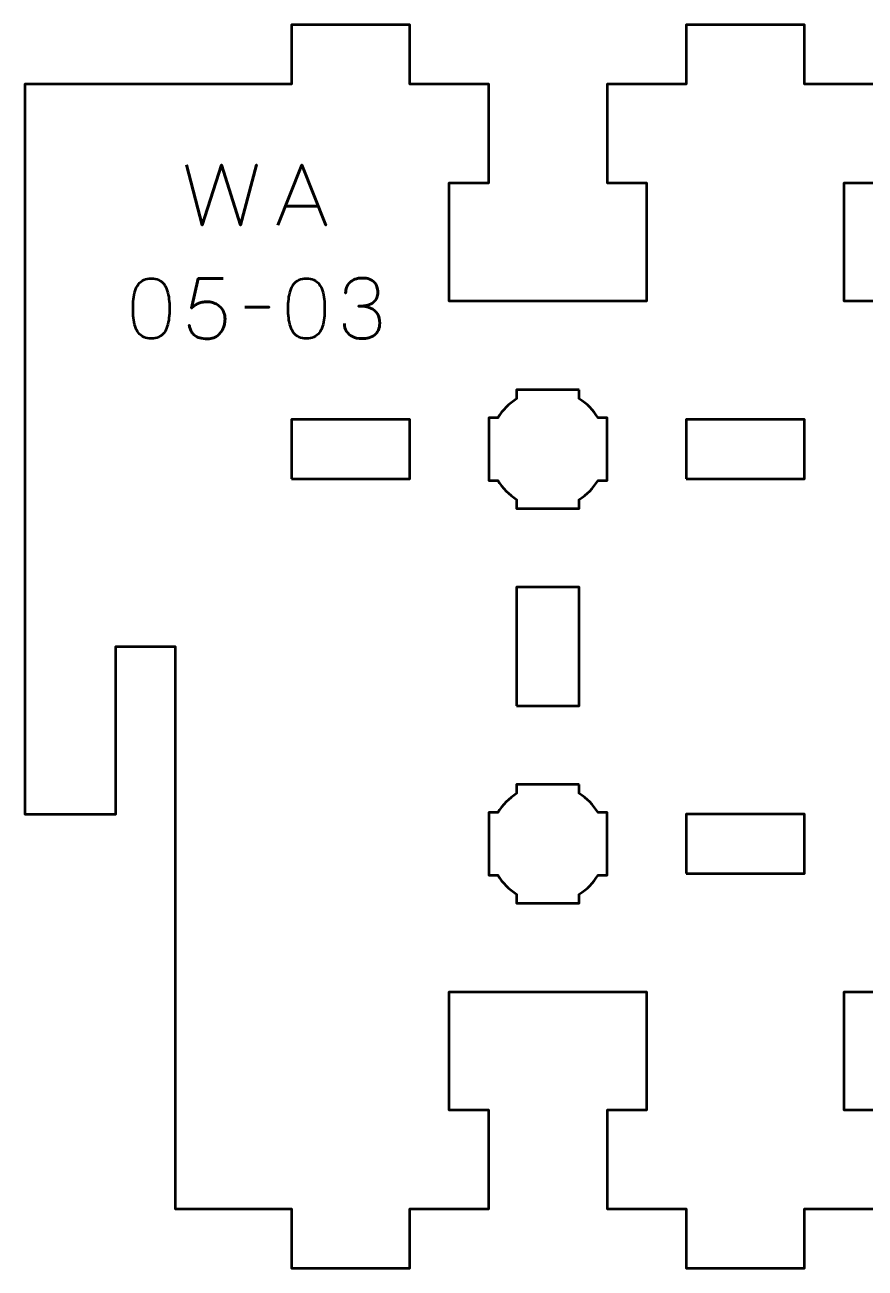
# Model space of a CAD drawing. Header units: centimetres. Extents: x -15.15 to -5.85, y -18 to -11.7.
# Drawn here: x -15.15 to -10.89, y -18 to -11.7 of the extents above; entities that cross this region are included whole.
import ezdxf

# ---------------------------------------------------------------- set-up
doc = ezdxf.new("R2010")
doc.units = ezdxf.units.CM
doc.header["$MEASUREMENT"] = 0
doc.layers.add('Layer 1', color=7, linetype='Continuous')

msp = doc.modelspace()

# ---------------------------------------------------------------- linework, layer by layer
at = {"layer": 'Layer 1', "lineweight": 53}
for points in [[(-13.8, -14), (-13.2, -14), (-13.2, -13.7), (-13.8, -13.7), (-13.8, -14)], [(-11.8, -14), (-11.2, -14), (-11.2, -13.7), (-11.8, -13.7), (-11.8, -14)], [(-11.8, -16), (-11.2, -16), (-11.2, -15.7), (-11.8, -15.7), (-11.8, -16)]]:
    msp.add_lwpolyline(points, close=True, dxfattribs=at)
for points, knots in [([(-5.85, -15.7), (-5.85, -15.7), (-6.38916, -15.7), (-6.38916, -15.7), (-6.38916, -15.7), (-6.38916, -15.7), (-6.38916, -14.85), (-6.38916, -14.85), (-6.38916, -14.85), (-6.38916, -14.85), (-6.68916, -14.85), (-6.68916, -14.85), (-6.68916, -14.85), (-6.68916, -14.85), (-6.68916, -17.7), (-6.68916, -17.7), (-6.68916, -17.7), (-6.68916, -17.7), (-7.20003, -17.7), (-7.20003, -17.7), (-7.20003, -17.7), (-7.20003, -17.7), (-7.20003, -18), (-7.20003, -18), (-7.20003, -18), (-7.20003, -18), (-7.80003, -18), (-7.80003, -18), (-7.80003, -18), (-7.80003, -18), (-7.80003, -17.7), (-7.80003, -17.7), (-7.80003, -17.7), (-7.80003, -17.7), (-8.20003, -17.7), (-8.20003, -17.7), (-8.20003, -17.7), (-8.20003, -17.7), (-8.20003, -17.2), (-8.20003, -17.2), (-8.20003, -17.2), (-8.20003, -17.2), (-8.00003, -17.19999), (-8.00003, -17.19999), (-8.00003, -17.19999), (-8.00003, -17.19999), (-8.00003, -16.6), (-8.00003, -16.6), (-8.00003, -16.6), (-8.38336, -16.6), (-8.6167, -16.6), (-9.00003, -16.6), (-9.00003, -16.6), (-9.00003, -16.6), (-9.00003, -17.19999), (-9.00003, -17.19999), (-9.00003, -17.19999), (-9.00003, -17.19999), (-8.80003, -17.2), (-8.80003, -17.2), (-8.80003, -17.2), (-8.80003, -17.2), (-8.80003, -17.7), (-8.80003, -17.7), (-8.80003, -17.7), (-8.80003, -17.7), (-9.2, -17.7), (-9.2, -17.7), (-9.2, -17.7), (-9.2, -17.7), (-9.2, -18), (-9.2, -18), (-9.2, -18), (-9.2, -18), (-9.8, -18), (-9.8, -18), (-9.8, -18), (-9.8, -18), (-9.8, -17.7), (-9.8, -17.7), (-9.8, -17.7), (-9.8, -17.7), (-10.20001, -17.70001), (-10.20001, -17.70001), (-10.20001, -17.70001), (-10.20001, -17.70001), (-10.20001, -17.2), (-10.20001, -17.2), (-10.20001, -17.2), (-10.20001, -17.2), (-10.00001, -17.19999), (-10.00001, -17.19999), (-10.00001, -17.19999), (-10.00001, -17.19999), (-10.00001, -16.6), (-10.00001, -16.6), (-10.00001, -16.6), (-10.38334, -16.6), (-10.61669, -16.6), (-11.00002, -16.6), (-11.00002, -16.6), (-11.00002, -16.6), (-11.00002, -17.19999), (-11.00002, -17.19999), (-11.00002, -17.19999), (-11.00002, -17.19999), (-10.80002, -17.2), (-10.80002, -17.2), (-10.80002, -17.2), (-10.80002, -17.2), (-10.80002, -17.7), (-10.80002, -17.7), (-10.80002, -17.7), (-10.80002, -17.7), (-11.20003, -17.7), (-11.20003, -17.7), (-11.20003, -17.7), (-11.20003, -17.7), (-11.20003, -18), (-11.20003, -18), (-11.20003, -18), (-11.20003, -18), (-11.80003, -18), (-11.80003, -18), (-11.80003, -18), (-11.80003, -18), (-11.80003, -17.7), (-11.80003, -17.7), (-11.80003, -17.7), (-11.80003, -17.7), (-12.2, -17.7), (-12.2, -17.7), (-12.2, -17.7), (-12.2, -17.7), (-12.2, -17.2), (-12.2, -17.2), (-12.2, -17.2), (-12.2, -17.2), (-12, -17.19999), (-12, -17.19999), (-12, -17.19999), (-12, -17.19999), (-12, -16.6), (-12, -16.6), (-12, -16.6), (-12.38333, -16.6), (-12.61667, -16.6), (-13, -16.6), (-13, -16.6), (-13, -16.6), (-13, -17.19999), (-13, -17.19999), (-13, -17.19999), (-13, -17.19999), (-12.8, -17.2), (-12.8, -17.2), (-12.8, -17.2), (-12.8, -17.2), (-12.8, -17.7), (-12.8, -17.7), (-12.8, -17.7), (-12.8, -17.7), (-13.2, -17.7), (-13.2, -17.7), (-13.2, -17.7), (-13.2, -17.7), (-13.2, -18), (-13.2, -18), (-13.2, -18), (-13.2, -18), (-13.8, -18), (-13.8, -18), (-13.8, -18), (-13.8, -18), (-13.8, -17.7), (-13.8, -17.7), (-13.8, -17.7), (-13.8, -17.7), (-14.38916, -17.7), (-14.38916, -17.7), (-14.38916, -17.7), (-14.38916, -17.7), (-14.38916, -14.85), (-14.38916, -14.85), (-14.38916, -14.85), (-14.38916, -14.85), (-14.68916, -14.85), (-14.68916, -14.85), (-14.68916, -14.85), (-14.68916, -14.85), (-14.68916, -15.7), (-14.68916, -15.7), (-14.68916, -15.7), (-14.68916, -15.7), (-15.15001, -15.7), (-15.15001, -15.7), (-15.15001, -15.7), (-15.15001, -15.7), (-15.15001, -12), (-15.15001, -12), (-15.15001, -12), (-15.15001, -12), (-13.8, -12), (-13.8, -12), (-13.8, -12), (-13.8, -12), (-13.8, -11.7), (-13.8, -11.7), (-13.8, -11.7), (-13.8, -11.7), (-13.2, -11.7), (-13.2, -11.7), (-13.2, -11.7), (-13.2, -11.7), (-13.2, -12), (-13.2, -12), (-13.2, -12), (-13.2, -12), (-12.8, -12), (-12.8, -12), (-12.8, -12), (-12.8, -12), (-12.8, -12.5), (-12.8, -12.5), (-12.8, -12.5), (-12.8, -12.5), (-13, -12.50001), (-13, -12.50001), (-13, -12.50001), (-13, -12.50001), (-13, -13.1), (-13, -13.1), (-13, -13.1), (-12.61667, -13.1), (-12.38333, -13.1), (-12, -13.1), (-12, -13.1), (-12, -13.1), (-12, -12.50001), (-12, -12.50001), (-12, -12.50001), (-12, -12.50001), (-12.2, -12.5), (-12.2, -12.5), (-12.2, -12.5), (-12.2, -12.5), (-12.2, -12), (-12.2, -12), (-12.2, -12), (-12.2, -12), (-11.80003, -12), (-11.80003, -12), (-11.80003, -12), (-11.80003, -12), (-11.80003, -11.7), (-11.80003, -11.7), (-11.80003, -11.7), (-11.80003, -11.7), (-11.20003, -11.7), (-11.20003, -11.7), (-11.20003, -11.7), (-11.20003, -11.7), (-11.20003, -12), (-11.20003, -12), (-11.20003, -12), (-11.20003, -12), (-10.80002, -11.99999), (-10.80002, -11.99999), (-10.80002, -11.99999), (-10.80002, -11.99999), (-10.80002, -12.5), (-10.80002, -12.5), (-10.80002, -12.5), (-10.80002, -12.5), (-11.00002, -12.50001), (-11.00002, -12.50001), (-11.00002, -12.50001), (-11.00002, -12.50001), (-11.00002, -13.1), (-11.00002, -13.1), (-11.00002, -13.1), (-10.61669, -13.1), (-10.38334, -13.1), (-10.00001, -13.1), (-10.00001, -13.1), (-10.00001, -13.1), (-10.00001, -12.50001), (-10.00001, -12.50001), (-10.00001, -12.50001), (-10.00001, -12.50001), (-10.20001, -12.5), (-10.20001, -12.5), (-10.20001, -12.5), (-10.20001, -12.5), (-10.20001, -12), (-10.20001, -12), (-10.20001, -12), (-10.20001, -12), (-9.8, -12), (-9.8, -12), (-9.8, -12), (-9.8, -12), (-9.8, -11.7), (-9.8, -11.7), (-9.8, -11.7), (-9.8, -11.7), (-9.2, -11.7), (-9.2, -11.7), (-9.2, -11.7), (-9.2, -11.7), (-9.2, -12), (-9.2, -12), (-9.2, -12), (-9.2, -12), (-8.8, -12), (-8.8, -12), (-8.8, -12), (-8.8, -12), (-8.8, -12.5), (-8.8, -12.5), (-8.8, -12.5), (-8.8, -12.5), (-9, -12.50001), (-9, -12.50001), (-9, -12.50001), (-9, -12.50001), (-9, -13.1), (-9, -13.1), (-9, -13.1), (-8.61667, -13.1), (-8.38333, -13.1), (-8, -13.1), (-8, -13.1), (-8, -13.1), (-8, -12.50001), (-8, -12.50001), (-8, -12.50001), (-8, -12.50001), (-8.2, -12.5), (-8.2, -12.5), (-8.2, -12.5), (-8.2, -12.5), (-8.2, -12), (-8.2, -12), (-8.2, -12), (-8.2, -12), (-7.8, -12), (-7.8, -12), (-7.8, -12), (-7.8, -12), (-7.8, -11.7), (-7.8, -11.7), (-7.8, -11.7), (-7.8, -11.7), (-7.2, -11.7), (-7.2, -11.7), (-7.2, -11.7), (-7.2, -11.7), (-7.2, -12), (-7.2, -12), (-7.2, -12), (-7.2, -12), (-5.85, -12), (-5.85, -12), (-5.85, -12), (-5.85, -12), (-5.85, -15.7), (-5.85, -15.7)], [0, 0, 0, 0, 0.0108696, 0.0108696, 0.0108696, 0.0108696, 0.0217391, 0.0217391, 0.0217391, 0.0217391, 0.0326087, 0.0326087, 0.0326087, 0.0326087, 0.0434783, 0.0434783, 0.0434783, 0.0434783, 0.0543478, 0.0543478, 0.0543478, 0.0543478, 0.0652174, 0.0652174, 0.0652174, 0.0652174, 0.076087, 0.076087, 0.076087, 0.076087, 0.0869565, 0.0869565, 0.0869565, 0.0869565, 0.0978261, 0.0978261, 0.0978261, 0.0978261, 0.1086957, 0.1086957, 0.1086957, 0.1086957, 0.1195652, 0.1195652, 0.1195652, 0.1195652, 0.1304348, 0.1304348, 0.1304348, 0.1304348, 0.1413043, 0.1413043, 0.1413043, 0.1413043, 0.1521739, 0.1521739, 0.1521739, 0.1521739, 0.1630435, 0.1630435, 0.1630435, 0.1630435, 0.173913, 0.173913, 0.173913, 0.173913, 0.1847826, 0.1847826, 0.1847826, 0.1847826, 0.1956522, 0.1956522, 0.1956522, 0.1956522, 0.2065217, 0.2065217, 0.2065217, 0.2065217, 0.2173913, 0.2173913, 0.2173913, 0.2173913, 0.2282609, 0.2282609, 0.2282609, 0.2282609, 0.2391304, 0.2391304, 0.2391304, 0.2391304, 0.25, 0.25, 0.25, 0.25, 0.2608696, 0.2608696, 0.2608696, 0.2608696, 0.2717391, 0.2717391, 0.2717391, 0.2717391, 0.2826087, 0.2826087, 0.2826087, 0.2826087, 0.2934783, 0.2934783, 0.2934783, 0.2934783, 0.3043478, 0.3043478, 0.3043478, 0.3043478, 0.3152174, 0.3152174, 0.3152174, 0.3152174, 0.326087, 0.326087, 0.326087, 0.326087, 0.3369565, 0.3369565, 0.3369565, 0.3369565, 0.3478261, 0.3478261, 0.3478261, 0.3478261, 0.3586957, 0.3586957, 0.3586957, 0.3586957, 0.3695652, 0.3695652, 0.3695652, 0.3695652, 0.3804348, 0.3804348, 0.3804348, 0.3804348, 0.3913043, 0.3913043, 0.3913043, 0.3913043, 0.4021739, 0.4021739, 0.4021739, 0.4021739, 0.4130435, 0.4130435, 0.4130435, 0.4130435, 0.423913, 0.423913, 0.423913, 0.423913, 0.4347826, 0.4347826, 0.4347826, 0.4347826, 0.4456522, 0.4456522, 0.4456522, 0.4456522, 0.4565217, 0.4565217, 0.4565217, 0.4565217, 0.4673913, 0.4673913, 0.4673913, 0.4673913, 0.4782609, 0.4782609, 0.4782609, 0.4782609, 0.4891304, 0.4891304, 0.4891304, 0.4891304, 0.5, 0.5, 0.5, 0.5, 0.5108696, 0.5108696, 0.5108696, 0.5108696, 0.5217391, 0.5217391, 0.5217391, 0.5217391, 0.5326087, 0.5326087, 0.5326087, 0.5326087, 0.5434783, 0.5434783, 0.5434783, 0.5434783, 0.5543478, 0.5543478, 0.5543478, 0.5543478, 0.5652174, 0.5652174, 0.5652174, 0.5652174, 0.576087, 0.576087, 0.576087, 0.576087, 0.5869565, 0.5869565, 0.5869565, 0.5869565, 0.5978261, 0.5978261, 0.5978261, 0.5978261, 0.6086957, 0.6086957, 0.6086957, 0.6086957, 0.6195652, 0.6195652, 0.6195652, 0.6195652, 0.6304348, 0.6304348, 0.6304348, 0.6304348, 0.6413043, 0.6413043, 0.6413043, 0.6413043, 0.6521739, 0.6521739, 0.6521739, 0.6521739, 0.6630435, 0.6630435, 0.6630435, 0.6630435, 0.673913, 0.673913, 0.673913, 0.673913, 0.6847826, 0.6847826, 0.6847826, 0.6847826, 0.6956522, 0.6956522, 0.6956522, 0.6956522, 0.7065217, 0.7065217, 0.7065217, 0.7065217, 0.7173913, 0.7173913, 0.7173913, 0.7173913, 0.7282609, 0.7282609, 0.7282609, 0.7282609, 0.7391304, 0.7391304, 0.7391304, 0.7391304, 0.75, 0.75, 0.75, 0.75, 0.7608696, 0.7608696, 0.7608696, 0.7608696, 0.7717391, 0.7717391, 0.7717391, 0.7717391, 0.7826087, 0.7826087, 0.7826087, 0.7826087, 0.7934783, 0.7934783, 0.7934783, 0.7934783, 0.8043478, 0.8043478, 0.8043478, 0.8043478, 0.8152174, 0.8152174, 0.8152174, 0.8152174, 0.826087, 0.826087, 0.826087, 0.826087, 0.8369565, 0.8369565, 0.8369565, 0.8369565, 0.8478261, 0.8478261, 0.8478261, 0.8478261, 0.8586957, 0.8586957, 0.8586957, 0.8586957, 0.8695652, 0.8695652, 0.8695652, 0.8695652, 0.8804348, 0.8804348, 0.8804348, 0.8804348, 0.8913043, 0.8913043, 0.8913043, 0.8913043, 0.9021739, 0.9021739, 0.9021739, 0.9021739, 0.9130435, 0.9130435, 0.9130435, 0.9130435, 0.923913, 0.923913, 0.923913, 0.923913, 0.9347826, 0.9347826, 0.9347826, 0.9347826, 0.9456522, 0.9456522, 0.9456522, 0.9456522, 0.9565217, 0.9565217, 0.9565217, 0.9565217, 0.9673913, 0.9673913, 0.9673913, 0.9673913, 0.9782609, 0.9782609, 0.9782609, 0.9782609, 0.9891304, 0.9891304, 0.9891304, 0.9891304, 1, 1, 1, 1]), ([(-12.34123, -13.55), (-12.34123, -13.55), (-12.34123, -13.59544), (-12.34123, -13.59544), (-12.34123, -13.59544), (-12.30247, -13.61967), (-12.26965, -13.6525), (-12.24542, -13.69125), (-12.24542, -13.69125), (-12.24542, -13.69125), (-12.19998, -13.69125), (-12.19998, -13.69125), (-12.19998, -13.69125), (-12.19998, -13.69125), (-12.19998, -13.85), (-12.19998, -13.85), (-12.19998, -13.85), (-12.19998, -13.85), (-12.19998, -14.00875), (-12.19998, -14.00875), (-12.19998, -14.00875), (-12.19998, -14.00875), (-12.24542, -14.00875), (-12.24542, -14.00875), (-12.24542, -14.00875), (-12.26965, -14.0475), (-12.30247, -14.08033), (-12.34123, -14.10456), (-12.34123, -14.10456), (-12.34123, -14.10456), (-12.34123, -14.15), (-12.34123, -14.15), (-12.34123, -14.15), (-12.34123, -14.15), (-12.49998, -14.15), (-12.49998, -14.15), (-12.49998, -14.15), (-12.49998, -14.15), (-12.65874, -14.15), (-12.65874, -14.15), (-12.65874, -14.15), (-12.65874, -14.15), (-12.65874, -14.10456), (-12.65874, -14.10456), (-12.65874, -14.10456), (-12.6975, -14.08033), (-12.73032, -14.0475), (-12.75455, -14.00875), (-12.75455, -14.00875), (-12.75455, -14.00875), (-12.79999, -14.00875), (-12.79999, -14.00875), (-12.79999, -14.00875), (-12.79999, -14.00875), (-12.79999, -13.85), (-12.79999, -13.85), (-12.79999, -13.85), (-12.79999, -13.85), (-12.79999, -13.69125), (-12.79999, -13.69125), (-12.79999, -13.69125), (-12.79999, -13.69125), (-12.75455, -13.69125), (-12.75455, -13.69125), (-12.75455, -13.69125), (-12.73032, -13.6525), (-12.6975, -13.61967), (-12.65874, -13.59544), (-12.65874, -13.59544), (-12.65874, -13.59544), (-12.65874, -13.55), (-12.65874, -13.55), (-12.65874, -13.55), (-12.65874, -13.55), (-12.49998, -13.55), (-12.49998, -13.55), (-12.49998, -13.55), (-12.49998, -13.55), (-12.34123, -13.55), (-12.34123, -13.55)], [0, 0, 0, 0, 0.05, 0.05, 0.05, 0.05, 0.1, 0.1, 0.1, 0.1, 0.15, 0.15, 0.15, 0.15, 0.2, 0.2, 0.2, 0.2, 0.25, 0.25, 0.25, 0.25, 0.3, 0.3, 0.3, 0.3, 0.35, 0.35, 0.35, 0.35, 0.4, 0.4, 0.4, 0.4, 0.45, 0.45, 0.45, 0.45, 0.5, 0.5, 0.5, 0.5, 0.55, 0.55, 0.55, 0.55, 0.6, 0.6, 0.6, 0.6, 0.65, 0.65, 0.65, 0.65, 0.7, 0.7, 0.7, 0.7, 0.75, 0.75, 0.75, 0.75, 0.8, 0.8, 0.8, 0.8, 0.85, 0.85, 0.85, 0.85, 0.9, 0.9, 0.9, 0.9, 0.95, 0.95, 0.95, 0.95, 1, 1, 1, 1]), ([(-12.65875, -15.15), (-12.65875, -15.15), (-12.65875, -14.55), (-12.65875, -14.55), (-12.65875, -14.55), (-12.65875, -14.55), (-12.34125, -14.55), (-12.34125, -14.55), (-12.34125, -14.55), (-12.34125, -14.55), (-12.34125, -15.15), (-12.34125, -15.15), (-12.34125, -15.15), (-12.34125, -15.15), (-12.65875, -15.15), (-12.65875, -15.15)], [0, 0, 0, 0, 0.25, 0.25, 0.25, 0.25, 0.5, 0.5, 0.5, 0.5, 0.75, 0.75, 0.75, 0.75, 1, 1, 1, 1]), ([(-12.34123, -15.55), (-12.34123, -15.55), (-12.34123, -15.59544), (-12.34123, -15.59544), (-12.34123, -15.59544), (-12.30247, -15.61967), (-12.26965, -15.6525), (-12.24542, -15.69125), (-12.24542, -15.69125), (-12.24542, -15.69125), (-12.19998, -15.69125), (-12.19998, -15.69125), (-12.19998, -15.69125), (-12.19998, -15.69125), (-12.19998, -15.85), (-12.19998, -15.85), (-12.19998, -15.85), (-12.19998, -15.85), (-12.19998, -16.00875), (-12.19998, -16.00875), (-12.19998, -16.00875), (-12.19998, -16.00875), (-12.24542, -16.00875), (-12.24542, -16.00875), (-12.24542, -16.00875), (-12.26965, -16.0475), (-12.30247, -16.08033), (-12.34123, -16.10456), (-12.34123, -16.10456), (-12.34123, -16.10456), (-12.34123, -16.15), (-12.34123, -16.15), (-12.34123, -16.15), (-12.34123, -16.15), (-12.49998, -16.15), (-12.49998, -16.15), (-12.49998, -16.15), (-12.49998, -16.15), (-12.65874, -16.15), (-12.65874, -16.15), (-12.65874, -16.15), (-12.65874, -16.15), (-12.65874, -16.10456), (-12.65874, -16.10456), (-12.65874, -16.10456), (-12.6975, -16.08033), (-12.73032, -16.0475), (-12.75455, -16.00875), (-12.75455, -16.00875), (-12.75455, -16.00875), (-12.79999, -16.00875), (-12.79999, -16.00875), (-12.79999, -16.00875), (-12.79999, -16.00875), (-12.79999, -15.85), (-12.79999, -15.85), (-12.79999, -15.85), (-12.79999, -15.85), (-12.79999, -15.69125), (-12.79999, -15.69125), (-12.79999, -15.69125), (-12.79999, -15.69125), (-12.75455, -15.69125), (-12.75455, -15.69125), (-12.75455, -15.69125), (-12.73032, -15.6525), (-12.6975, -15.61967), (-12.65874, -15.59544), (-12.65874, -15.59544), (-12.65874, -15.59544), (-12.65874, -15.55), (-12.65874, -15.55), (-12.65874, -15.55), (-12.65874, -15.55), (-12.49998, -15.55), (-12.49998, -15.55), (-12.49998, -15.55), (-12.49998, -15.55), (-12.34123, -15.55), (-12.34123, -15.55)], [0, 0, 0, 0, 0.05, 0.05, 0.05, 0.05, 0.1, 0.1, 0.1, 0.1, 0.15, 0.15, 0.15, 0.15, 0.2, 0.2, 0.2, 0.2, 0.25, 0.25, 0.25, 0.25, 0.3, 0.3, 0.3, 0.3, 0.35, 0.35, 0.35, 0.35, 0.4, 0.4, 0.4, 0.4, 0.45, 0.45, 0.45, 0.45, 0.5, 0.5, 0.5, 0.5, 0.55, 0.55, 0.55, 0.55, 0.6, 0.6, 0.6, 0.6, 0.65, 0.65, 0.65, 0.65, 0.7, 0.7, 0.7, 0.7, 0.75, 0.75, 0.75, 0.75, 0.8, 0.8, 0.8, 0.8, 0.85, 0.85, 0.85, 0.85, 0.9, 0.9, 0.9, 0.9, 0.95, 0.95, 0.95, 0.95, 1, 1, 1, 1])]:
    msp.add_open_spline(points, degree=3, knots=knots, dxfattribs=at)
at = {"layer": 'Layer 1', "color": 5, "lineweight": 53}
for points, knots in [([(-14.33193, -12.4091), (-14.33193, -12.4091), (-14.2515, -12.71432), (-14.2515, -12.71432), (-14.2515, -12.71432), (-14.2515, -12.71432), (-14.15456, -12.4091), (-14.15456, -12.4091), (-14.15456, -12.4091), (-14.15456, -12.4091), (-14.05761, -12.71432), (-14.05761, -12.71432), (-14.05761, -12.71432), (-14.05761, -12.71432), (-13.97718, -12.4091), (-13.97718, -12.4091), (-13.97718, -12.4091), (-13.97718, -12.4091), (-14.05761, -12.71432), (-14.05761, -12.71432), (-14.05761, -12.71432), (-14.05761, -12.71432), (-14.15456, -12.4091), (-14.15456, -12.4091), (-14.15456, -12.4091), (-14.15456, -12.4091), (-14.2515, -12.71432), (-14.2515, -12.71432), (-14.2515, -12.71432), (-14.2515, -12.71432), (-14.33193, -12.4091), (-14.33193, -12.4091)], [0, 0, 0, 0, 0.125, 0.125, 0.125, 0.125, 0.25, 0.25, 0.25, 0.25, 0.375, 0.375, 0.375, 0.375, 0.5, 0.5, 0.5, 0.5, 0.625, 0.625, 0.625, 0.625, 0.75, 0.75, 0.75, 0.75, 0.875, 0.875, 0.875, 0.875, 1, 1, 1, 1]), ([(-13.86838, -12.71432), (-13.86838, -12.71432), (-13.74731, -12.4091), (-13.74731, -12.4091), (-13.74731, -12.4091), (-13.74731, -12.4091), (-13.62581, -12.71432), (-13.62581, -12.71432), (-13.62581, -12.71432), (-13.62581, -12.71432), (-13.74731, -12.4091), (-13.74731, -12.4091), (-13.74731, -12.4091), (-13.74731, -12.4091), (-13.86838, -12.71432), (-13.86838, -12.71432)], [0, 0, 0, 0, 0.25, 0.25, 0.25, 0.25, 0.5, 0.5, 0.5, 0.5, 0.75, 0.75, 0.75, 0.75, 1, 1, 1, 1]), ([(-13.83028, -12.61822), (-13.83028, -12.61822), (-13.66434, -12.61822), (-13.66434, -12.61822), (-13.66434, -12.61822), (-13.66434, -12.61822), (-13.83028, -12.61822), (-13.83028, -12.61822)], [0, 0, 0, 0, 0.5, 0.5, 0.5, 0.5, 1, 1, 1, 1]), ([(-14.50972, -13.28963), (-14.49491, -13.28956), (-14.48214, -13.28695), (-14.47148, -13.28187), (-14.47148, -13.28187), (-14.4609, -13.27679), (-14.45208, -13.26952), (-14.44503, -13.26028), (-14.44503, -13.26028), (-14.43804, -13.25097), (-14.43254, -13.23996), (-14.42845, -13.22726), (-14.42845, -13.22726), (-14.42442, -13.21456), (-14.42153, -13.20066), (-14.41991, -13.18542), (-14.41991, -13.18542), (-14.41821, -13.17018), (-14.41737, -13.15416), (-14.41744, -13.13723), (-14.41744, -13.13723), (-14.41737, -13.12037), (-14.41821, -13.10435), (-14.41991, -13.08918), (-14.41991, -13.08918), (-14.42153, -13.07401), (-14.42442, -13.06004), (-14.42845, -13.04734), (-14.42845, -13.04734), (-14.43254, -13.03471), (-14.43804, -13.02371), (-14.44503, -13.01432), (-14.44503, -13.01432), (-14.45208, -13.00501), (-14.4609, -12.99774), (-14.47148, -12.99266), (-14.47148, -12.99266), (-14.48214, -12.98751), (-14.49491, -12.9849), (-14.50972, -12.98483), (-14.50972, -12.98483), (-14.52454, -12.9849), (-14.53731, -12.98751), (-14.54797, -12.99266), (-14.54797, -12.99266), (-14.55855, -12.99774), (-14.56737, -13.00501), (-14.57442, -13.01432), (-14.57442, -13.01432), (-14.58141, -13.02371), (-14.58691, -13.03471), (-14.591, -13.04734), (-14.591, -13.04734), (-14.59503, -13.06004), (-14.59792, -13.07401), (-14.59954, -13.08918), (-14.59954, -13.08918), (-14.60123, -13.10435), (-14.60208, -13.12037), (-14.60201, -13.13723), (-14.60201, -13.13723), (-14.60208, -13.15416), (-14.60123, -13.17018), (-14.59954, -13.18542), (-14.59954, -13.18542), (-14.59792, -13.20066), (-14.59503, -13.21456), (-14.591, -13.22726), (-14.591, -13.22726), (-14.58691, -13.23996), (-14.58141, -13.25097), (-14.57442, -13.26028), (-14.57442, -13.26028), (-14.56737, -13.26952), (-14.55855, -13.27679), (-14.54797, -13.28187), (-14.54797, -13.28187), (-14.53731, -13.28695), (-14.52454, -13.28956), (-14.50972, -13.28963)], [0, 0, 0, 0, 0.05, 0.05, 0.05, 0.05, 0.1, 0.1, 0.1, 0.1, 0.15, 0.15, 0.15, 0.15, 0.2, 0.2, 0.2, 0.2, 0.25, 0.25, 0.25, 0.25, 0.3, 0.3, 0.3, 0.3, 0.35, 0.35, 0.35, 0.35, 0.4, 0.4, 0.4, 0.4, 0.45, 0.45, 0.45, 0.45, 0.5, 0.5, 0.5, 0.5, 0.55, 0.55, 0.55, 0.55, 0.6, 0.6, 0.6, 0.6, 0.65, 0.65, 0.65, 0.65, 0.7, 0.7, 0.7, 0.7, 0.75, 0.75, 0.75, 0.75, 0.8, 0.8, 0.8, 0.8, 0.85, 0.85, 0.85, 0.85, 0.9, 0.9, 0.9, 0.9, 0.95, 0.95, 0.95, 0.95, 1, 1, 1, 1]), ([(-14.50972, -13.28963), (-14.49491, -13.28956), (-14.48214, -13.28695), (-14.47148, -13.28187), (-14.47148, -13.28187), (-14.4609, -13.27679), (-14.45208, -13.26952), (-14.44503, -13.26028), (-14.44503, -13.26028), (-14.43804, -13.25097), (-14.43254, -13.23996), (-14.42845, -13.22726), (-14.42845, -13.22726), (-14.42442, -13.21456), (-14.42153, -13.20066), (-14.41991, -13.18542), (-14.41991, -13.18542), (-14.41821, -13.17018), (-14.41737, -13.15416), (-14.41744, -13.13723), (-14.41744, -13.13723), (-14.41737, -13.12037), (-14.41821, -13.10435), (-14.41991, -13.08918), (-14.41991, -13.08918), (-14.42153, -13.07401), (-14.42442, -13.06004), (-14.42845, -13.04734), (-14.42845, -13.04734), (-14.43254, -13.03471), (-14.43804, -13.02371), (-14.44503, -13.01432), (-14.44503, -13.01432), (-14.45208, -13.00501), (-14.4609, -12.99774), (-14.47148, -12.99266), (-14.47148, -12.99266), (-14.48214, -12.98751), (-14.49491, -12.9849), (-14.50972, -12.98483), (-14.50972, -12.98483), (-14.52454, -12.9849), (-14.53731, -12.98751), (-14.54797, -12.99266), (-14.54797, -12.99266), (-14.55855, -12.99774), (-14.56737, -13.00501), (-14.57442, -13.01432), (-14.57442, -13.01432), (-14.58141, -13.02371), (-14.58691, -13.03471), (-14.591, -13.04734), (-14.591, -13.04734), (-14.59503, -13.06004), (-14.59792, -13.07401), (-14.59954, -13.08918), (-14.59954, -13.08918), (-14.60123, -13.10435), (-14.60208, -13.12037), (-14.60201, -13.13723), (-14.60201, -13.13723), (-14.60208, -13.15416), (-14.60123, -13.17018), (-14.59954, -13.18542), (-14.59954, -13.18542), (-14.59792, -13.20066), (-14.59503, -13.21456), (-14.591, -13.22726), (-14.591, -13.22726), (-14.58691, -13.23996), (-14.58141, -13.25097), (-14.57442, -13.26028), (-14.57442, -13.26028), (-14.56737, -13.26952), (-14.55855, -13.27679), (-14.54797, -13.28187), (-14.54797, -13.28187), (-14.53731, -13.28695), (-14.52454, -13.28956), (-14.50972, -13.28963)], [0, 0, 0, 0, 0.05, 0.05, 0.05, 0.05, 0.1, 0.1, 0.1, 0.1, 0.15, 0.15, 0.15, 0.15, 0.2, 0.2, 0.2, 0.2, 0.25, 0.25, 0.25, 0.25, 0.3, 0.3, 0.3, 0.3, 0.35, 0.35, 0.35, 0.35, 0.4, 0.4, 0.4, 0.4, 0.45, 0.45, 0.45, 0.45, 0.5, 0.5, 0.5, 0.5, 0.55, 0.55, 0.55, 0.55, 0.6, 0.6, 0.6, 0.6, 0.65, 0.65, 0.65, 0.65, 0.7, 0.7, 0.7, 0.7, 0.75, 0.75, 0.75, 0.75, 0.8, 0.8, 0.8, 0.8, 0.85, 0.85, 0.85, 0.85, 0.9, 0.9, 0.9, 0.9, 0.95, 0.95, 0.95, 0.95, 1, 1, 1, 1]), ([(-14.14566, -12.98441), (-14.14566, -12.98441), (-14.27266, -12.98441), (-14.27266, -12.98441), (-14.27266, -12.98441), (-14.27266, -12.98441), (-14.30653, -13.13596), (-14.30653, -13.13596), (-14.30653, -13.13596), (-14.3006, -13.13088), (-14.29496, -13.1263), (-14.28952, -13.12227), (-14.28952, -13.12227), (-14.28416, -13.11825), (-14.27852, -13.11487), (-14.27252, -13.11204), (-14.27252, -13.11204), (-14.26659, -13.10922), (-14.25982, -13.1071), (-14.2522, -13.10562), (-14.2522, -13.10562), (-14.24465, -13.10414), (-14.23562, -13.10336), (-14.22525, -13.10336), (-14.22525, -13.10336), (-14.21678, -13.10336), (-14.20831, -13.10449), (-14.19985, -13.10682), (-14.19985, -13.10682), (-14.19138, -13.10908), (-14.18334, -13.11254), (-14.17572, -13.11712), (-14.17572, -13.11712), (-14.16803, -13.12178), (-14.16125, -13.12757), (-14.15533, -13.13455), (-14.15533, -13.13455), (-14.14933, -13.14154), (-14.1446, -13.14972), (-14.14122, -13.1591), (-14.14122, -13.1591), (-14.13776, -13.16849), (-14.136, -13.17914), (-14.13593, -13.19099), (-14.13593, -13.19099), (-14.13585, -13.19537), (-14.13635, -13.20087), (-14.13734, -13.20736), (-14.13734, -13.20736), (-14.13825, -13.21385), (-14.13995, -13.22091), (-14.14235, -13.22839), (-14.14235, -13.22839), (-14.14474, -13.23587), (-14.14813, -13.24328), (-14.15243, -13.25061), (-14.15243, -13.25061), (-14.15674, -13.25795), (-14.16224, -13.26465), (-14.16887, -13.27072), (-14.16887, -13.27072), (-14.17551, -13.27679), (-14.18355, -13.28166), (-14.19293, -13.28533), (-14.19293, -13.28533), (-14.20239, -13.28892), (-14.21347, -13.29083), (-14.22609, -13.2909), (-14.22609, -13.2909), (-14.24119, -13.29083), (-14.25389, -13.28921), (-14.26419, -13.28617), (-14.26419, -13.28617), (-14.2745, -13.28307), (-14.28289, -13.27905), (-14.28938, -13.27397), (-14.28938, -13.27397), (-14.29594, -13.26889), (-14.30102, -13.26331), (-14.30469, -13.25725), (-14.30469, -13.25725), (-14.30836, -13.25118), (-14.31111, -13.24511), (-14.31295, -13.23904), (-14.31295, -13.23904), (-14.31478, -13.23297), (-14.31619, -13.2274), (-14.31711, -13.22232), (-14.31711, -13.22232), (-14.31619, -13.2274), (-14.31478, -13.23297), (-14.31295, -13.23904), (-14.31295, -13.23904), (-14.31111, -13.24511), (-14.30836, -13.25118), (-14.30469, -13.25725), (-14.30469, -13.25725), (-14.30102, -13.26331), (-14.29594, -13.26889), (-14.28938, -13.27397), (-14.28938, -13.27397), (-14.28289, -13.27905), (-14.2745, -13.28307), (-14.26419, -13.28617), (-14.26419, -13.28617), (-14.25389, -13.28921), (-14.24119, -13.29083), (-14.22609, -13.2909), (-14.22609, -13.2909), (-14.21347, -13.29083), (-14.20239, -13.28892), (-14.19293, -13.28533), (-14.19293, -13.28533), (-14.18355, -13.28166), (-14.17551, -13.27679), (-14.16887, -13.27072), (-14.16887, -13.27072), (-14.16224, -13.26465), (-14.15674, -13.25795), (-14.15243, -13.25061), (-14.15243, -13.25061), (-14.14813, -13.24328), (-14.14474, -13.23587), (-14.14235, -13.22839), (-14.14235, -13.22839), (-14.13995, -13.22091), (-14.13825, -13.21385), (-14.13734, -13.20736), (-14.13734, -13.20736), (-14.13635, -13.20087), (-14.13585, -13.19537), (-14.13593, -13.19099), (-14.13593, -13.19099), (-14.136, -13.17914), (-14.13776, -13.16849), (-14.14122, -13.1591), (-14.14122, -13.1591), (-14.1446, -13.14972), (-14.14933, -13.14154), (-14.15533, -13.13455), (-14.15533, -13.13455), (-14.16125, -13.12757), (-14.16803, -13.12178), (-14.17572, -13.11712), (-14.17572, -13.11712), (-14.18334, -13.11254), (-14.19138, -13.10908), (-14.19985, -13.10682), (-14.19985, -13.10682), (-14.20831, -13.10449), (-14.21678, -13.10336), (-14.22525, -13.10336), (-14.22525, -13.10336), (-14.23562, -13.10336), (-14.24465, -13.10414), (-14.2522, -13.10562), (-14.2522, -13.10562), (-14.25982, -13.1071), (-14.26659, -13.10922), (-14.27252, -13.11204), (-14.27252, -13.11204), (-14.27852, -13.11487), (-14.28416, -13.11825), (-14.28952, -13.12227), (-14.28952, -13.12227), (-14.29496, -13.1263), (-14.3006, -13.13088), (-14.30653, -13.13596), (-14.30653, -13.13596), (-14.30653, -13.13596), (-14.27266, -12.98441), (-14.27266, -12.98441), (-14.27266, -12.98441), (-14.27266, -12.98441), (-14.14566, -12.98441), (-14.14566, -12.98441)], [0, 0, 0, 0, 0.0227273, 0.0227273, 0.0227273, 0.0227273, 0.0454545, 0.0454545, 0.0454545, 0.0454545, 0.0681818, 0.0681818, 0.0681818, 0.0681818, 0.0909091, 0.0909091, 0.0909091, 0.0909091, 0.1136364, 0.1136364, 0.1136364, 0.1136364, 0.1363636, 0.1363636, 0.1363636, 0.1363636, 0.1590909, 0.1590909, 0.1590909, 0.1590909, 0.1818182, 0.1818182, 0.1818182, 0.1818182, 0.2045455, 0.2045455, 0.2045455, 0.2045455, 0.2272727, 0.2272727, 0.2272727, 0.2272727, 0.25, 0.25, 0.25, 0.25, 0.2727273, 0.2727273, 0.2727273, 0.2727273, 0.2954545, 0.2954545, 0.2954545, 0.2954545, 0.3181818, 0.3181818, 0.3181818, 0.3181818, 0.3409091, 0.3409091, 0.3409091, 0.3409091, 0.3636364, 0.3636364, 0.3636364, 0.3636364, 0.3863636, 0.3863636, 0.3863636, 0.3863636, 0.4090909, 0.4090909, 0.4090909, 0.4090909, 0.4318182, 0.4318182, 0.4318182, 0.4318182, 0.4545455, 0.4545455, 0.4545455, 0.4545455, 0.4772727, 0.4772727, 0.4772727, 0.4772727, 0.5, 0.5, 0.5, 0.5, 0.5227273, 0.5227273, 0.5227273, 0.5227273, 0.5454545, 0.5454545, 0.5454545, 0.5454545, 0.5681818, 0.5681818, 0.5681818, 0.5681818, 0.5909091, 0.5909091, 0.5909091, 0.5909091, 0.6136364, 0.6136364, 0.6136364, 0.6136364, 0.6363636, 0.6363636, 0.6363636, 0.6363636, 0.6590909, 0.6590909, 0.6590909, 0.6590909, 0.6818182, 0.6818182, 0.6818182, 0.6818182, 0.7045455, 0.7045455, 0.7045455, 0.7045455, 0.7272727, 0.7272727, 0.7272727, 0.7272727, 0.75, 0.75, 0.75, 0.75, 0.7727273, 0.7727273, 0.7727273, 0.7727273, 0.7954545, 0.7954545, 0.7954545, 0.7954545, 0.8181818, 0.8181818, 0.8181818, 0.8181818, 0.8409091, 0.8409091, 0.8409091, 0.8409091, 0.8636364, 0.8636364, 0.8636364, 0.8636364, 0.8863636, 0.8863636, 0.8863636, 0.8863636, 0.9090909, 0.9090909, 0.9090909, 0.9090909, 0.9318182, 0.9318182, 0.9318182, 0.9318182, 0.9545455, 0.9545455, 0.9545455, 0.9545455, 0.9772727, 0.9772727, 0.9772727, 0.9772727, 1, 1, 1, 1]), ([(-13.7236, -13.28963), (-13.70879, -13.28956), (-13.69602, -13.28695), (-13.68536, -13.28187), (-13.68536, -13.28187), (-13.67478, -13.27679), (-13.66596, -13.26952), (-13.65891, -13.26028), (-13.65891, -13.26028), (-13.65192, -13.25097), (-13.64642, -13.23996), (-13.64233, -13.22726), (-13.64233, -13.22726), (-13.6383, -13.21456), (-13.63541, -13.20066), (-13.63379, -13.18542), (-13.63379, -13.18542), (-13.63209, -13.17018), (-13.63125, -13.15416), (-13.63132, -13.13723), (-13.63132, -13.13723), (-13.63125, -13.12037), (-13.63209, -13.10435), (-13.63379, -13.08918), (-13.63379, -13.08918), (-13.63541, -13.07401), (-13.6383, -13.06004), (-13.64233, -13.04734), (-13.64233, -13.04734), (-13.64642, -13.03471), (-13.65192, -13.02371), (-13.65891, -13.01432), (-13.65891, -13.01432), (-13.66596, -13.00501), (-13.67478, -12.99774), (-13.68536, -12.99266), (-13.68536, -12.99266), (-13.69602, -12.98751), (-13.70879, -12.9849), (-13.7236, -12.98483), (-13.7236, -12.98483), (-13.73842, -12.9849), (-13.75119, -12.98751), (-13.76185, -12.99266), (-13.76185, -12.99266), (-13.77243, -12.99774), (-13.78125, -13.00501), (-13.7883, -13.01432), (-13.7883, -13.01432), (-13.79529, -13.02371), (-13.80079, -13.03471), (-13.80488, -13.04734), (-13.80488, -13.04734), (-13.80891, -13.06004), (-13.8118, -13.07401), (-13.81342, -13.08918), (-13.81342, -13.08918), (-13.81511, -13.10435), (-13.81596, -13.12037), (-13.81589, -13.13723), (-13.81589, -13.13723), (-13.81596, -13.15416), (-13.81511, -13.17018), (-13.81342, -13.18542), (-13.81342, -13.18542), (-13.8118, -13.20066), (-13.80891, -13.21456), (-13.80488, -13.22726), (-13.80488, -13.22726), (-13.80079, -13.23996), (-13.79529, -13.25097), (-13.7883, -13.26028), (-13.7883, -13.26028), (-13.78125, -13.26952), (-13.77243, -13.27679), (-13.76185, -13.28187), (-13.76185, -13.28187), (-13.75119, -13.28695), (-13.73842, -13.28956), (-13.7236, -13.28963)], [0, 0, 0, 0, 0.05, 0.05, 0.05, 0.05, 0.1, 0.1, 0.1, 0.1, 0.15, 0.15, 0.15, 0.15, 0.2, 0.2, 0.2, 0.2, 0.25, 0.25, 0.25, 0.25, 0.3, 0.3, 0.3, 0.3, 0.35, 0.35, 0.35, 0.35, 0.4, 0.4, 0.4, 0.4, 0.45, 0.45, 0.45, 0.45, 0.5, 0.5, 0.5, 0.5, 0.55, 0.55, 0.55, 0.55, 0.6, 0.6, 0.6, 0.6, 0.65, 0.65, 0.65, 0.65, 0.7, 0.7, 0.7, 0.7, 0.75, 0.75, 0.75, 0.75, 0.8, 0.8, 0.8, 0.8, 0.85, 0.85, 0.85, 0.85, 0.9, 0.9, 0.9, 0.9, 0.95, 0.95, 0.95, 0.95, 1, 1, 1, 1]), ([(-13.7236, -13.28963), (-13.70879, -13.28956), (-13.69602, -13.28695), (-13.68536, -13.28187), (-13.68536, -13.28187), (-13.67478, -13.27679), (-13.66596, -13.26952), (-13.65891, -13.26028), (-13.65891, -13.26028), (-13.65192, -13.25097), (-13.64642, -13.23996), (-13.64233, -13.22726), (-13.64233, -13.22726), (-13.6383, -13.21456), (-13.63541, -13.20066), (-13.63379, -13.18542), (-13.63379, -13.18542), (-13.63209, -13.17018), (-13.63125, -13.15416), (-13.63132, -13.13723), (-13.63132, -13.13723), (-13.63125, -13.12037), (-13.63209, -13.10435), (-13.63379, -13.08918), (-13.63379, -13.08918), (-13.63541, -13.07401), (-13.6383, -13.06004), (-13.64233, -13.04734), (-13.64233, -13.04734), (-13.64642, -13.03471), (-13.65192, -13.02371), (-13.65891, -13.01432), (-13.65891, -13.01432), (-13.66596, -13.00501), (-13.67478, -12.99774), (-13.68536, -12.99266), (-13.68536, -12.99266), (-13.69602, -12.98751), (-13.70879, -12.9849), (-13.7236, -12.98483), (-13.7236, -12.98483), (-13.73842, -12.9849), (-13.75119, -12.98751), (-13.76185, -12.99266), (-13.76185, -12.99266), (-13.77243, -12.99774), (-13.78125, -13.00501), (-13.7883, -13.01432), (-13.7883, -13.01432), (-13.79529, -13.02371), (-13.80079, -13.03471), (-13.80488, -13.04734), (-13.80488, -13.04734), (-13.80891, -13.06004), (-13.8118, -13.07401), (-13.81342, -13.08918), (-13.81342, -13.08918), (-13.81511, -13.10435), (-13.81596, -13.12037), (-13.81589, -13.13723), (-13.81589, -13.13723), (-13.81596, -13.15416), (-13.81511, -13.17018), (-13.81342, -13.18542), (-13.81342, -13.18542), (-13.8118, -13.20066), (-13.80891, -13.21456), (-13.80488, -13.22726), (-13.80488, -13.22726), (-13.80079, -13.23996), (-13.79529, -13.25097), (-13.7883, -13.26028), (-13.7883, -13.26028), (-13.78125, -13.26952), (-13.77243, -13.27679), (-13.76185, -13.28187), (-13.76185, -13.28187), (-13.75119, -13.28695), (-13.73842, -13.28956), (-13.7236, -13.28963)], [0, 0, 0, 0, 0.05, 0.05, 0.05, 0.05, 0.1, 0.1, 0.1, 0.1, 0.15, 0.15, 0.15, 0.15, 0.2, 0.2, 0.2, 0.2, 0.25, 0.25, 0.25, 0.25, 0.3, 0.3, 0.3, 0.3, 0.35, 0.35, 0.35, 0.35, 0.4, 0.4, 0.4, 0.4, 0.45, 0.45, 0.45, 0.45, 0.5, 0.5, 0.5, 0.5, 0.55, 0.55, 0.55, 0.55, 0.6, 0.6, 0.6, 0.6, 0.65, 0.65, 0.65, 0.65, 0.7, 0.7, 0.7, 0.7, 0.75, 0.75, 0.75, 0.75, 0.8, 0.8, 0.8, 0.8, 0.85, 0.85, 0.85, 0.85, 0.9, 0.9, 0.9, 0.9, 0.95, 0.95, 0.95, 0.95, 1, 1, 1, 1]), ([(-13.53099, -13.21301), (-13.53092, -13.22825), (-13.52739, -13.24151), (-13.52041, -13.25301), (-13.52041, -13.25301), (-13.51342, -13.26444), (-13.50347, -13.2734), (-13.49049, -13.27982), (-13.49049, -13.27982), (-13.47751, -13.28624), (-13.46192, -13.28949), (-13.44378, -13.28963), (-13.44378, -13.28963), (-13.43017, -13.28963), (-13.41782, -13.28822), (-13.4066, -13.28526), (-13.4066, -13.28526), (-13.39545, -13.28229), (-13.38586, -13.27771), (-13.37774, -13.27143), (-13.37774, -13.27143), (-13.36963, -13.26515), (-13.36342, -13.25703), (-13.35898, -13.24716), (-13.35898, -13.24716), (-13.3546, -13.23721), (-13.35242, -13.22528), (-13.35235, -13.21131), (-13.35235, -13.21131), (-13.35227, -13.19269), (-13.35608, -13.17695), (-13.36363, -13.16418), (-13.36363, -13.16418), (-13.37118, -13.15141), (-13.3829, -13.14182), (-13.39863, -13.13526), (-13.39863, -13.13526), (-13.41436, -13.12869), (-13.43454, -13.12538), (-13.45902, -13.12538), (-13.45902, -13.12538), (-13.44075, -13.12545), (-13.42544, -13.12376), (-13.41295, -13.1203), (-13.41295, -13.1203), (-13.40053, -13.11684), (-13.39059, -13.11197), (-13.38311, -13.10562), (-13.38311, -13.10562), (-13.37563, -13.09934), (-13.3702, -13.09186), (-13.36695, -13.08326), (-13.36695, -13.08326), (-13.36363, -13.07472), (-13.36201, -13.06534), (-13.36208, -13.05511), (-13.36208, -13.05511), (-13.36201, -13.04487), (-13.36342, -13.03542), (-13.36624, -13.02667), (-13.36624, -13.02667), (-13.369, -13.01792), (-13.37351, -13.01023), (-13.37965, -13.00367), (-13.37965, -13.00367), (-13.38579, -12.99711), (-13.3939, -12.99196), (-13.40385, -12.98829), (-13.40385, -12.98829), (-13.41387, -12.98462), (-13.42608, -12.98279), (-13.4404, -12.98272), (-13.4404, -12.98272), (-13.45465, -12.98279), (-13.46714, -12.9849), (-13.47772, -12.989), (-13.47772, -12.989), (-13.48838, -12.99309), (-13.49712, -12.99866), (-13.50418, -13.00579), (-13.50418, -13.00579), (-13.51116, -13.01291), (-13.51639, -13.02103), (-13.51984, -13.0302), (-13.51984, -13.0302), (-13.52337, -13.03937), (-13.52506, -13.04911), (-13.52506, -13.05934), (-13.52506, -13.05934), (-13.52506, -13.04911), (-13.52337, -13.03937), (-13.51984, -13.0302), (-13.51984, -13.0302), (-13.51639, -13.02103), (-13.51116, -13.01291), (-13.50418, -13.00579), (-13.50418, -13.00579), (-13.49712, -12.99866), (-13.48838, -12.99309), (-13.47772, -12.989), (-13.47772, -12.989), (-13.46714, -12.9849), (-13.45465, -12.98279), (-13.4404, -12.98272), (-13.4404, -12.98272), (-13.42608, -12.98279), (-13.41387, -12.98462), (-13.40385, -12.98829), (-13.40385, -12.98829), (-13.3939, -12.99196), (-13.38579, -12.99711), (-13.37965, -13.00367), (-13.37965, -13.00367), (-13.37351, -13.01023), (-13.369, -13.01792), (-13.36624, -13.02667), (-13.36624, -13.02667), (-13.36342, -13.03542), (-13.36201, -13.04487), (-13.36208, -13.05511), (-13.36208, -13.05511), (-13.36201, -13.06534), (-13.36363, -13.07472), (-13.36695, -13.08326), (-13.36695, -13.08326), (-13.3702, -13.09186), (-13.37563, -13.09934), (-13.38311, -13.10562), (-13.38311, -13.10562), (-13.39059, -13.11197), (-13.40053, -13.11684), (-13.41295, -13.1203), (-13.41295, -13.1203), (-13.42544, -13.12376), (-13.44075, -13.12545), (-13.45902, -13.12538), (-13.45902, -13.12538), (-13.43454, -13.12538), (-13.41436, -13.12869), (-13.39863, -13.13526), (-13.39863, -13.13526), (-13.3829, -13.14182), (-13.37118, -13.15141), (-13.36363, -13.16418), (-13.36363, -13.16418), (-13.35608, -13.17695), (-13.35227, -13.19269), (-13.35235, -13.21131), (-13.35235, -13.21131), (-13.35242, -13.22528), (-13.3546, -13.23721), (-13.35898, -13.24716), (-13.35898, -13.24716), (-13.36342, -13.25703), (-13.36963, -13.26515), (-13.37774, -13.27143), (-13.37774, -13.27143), (-13.38586, -13.27771), (-13.39545, -13.28229), (-13.4066, -13.28526), (-13.4066, -13.28526), (-13.41782, -13.28822), (-13.43017, -13.28963), (-13.44378, -13.28963), (-13.44378, -13.28963), (-13.46192, -13.28949), (-13.47751, -13.28624), (-13.49049, -13.27982), (-13.49049, -13.27982), (-13.50347, -13.2734), (-13.51342, -13.26444), (-13.52041, -13.25301), (-13.52041, -13.25301), (-13.52739, -13.24151), (-13.53092, -13.22825), (-13.53099, -13.21301)], [0, 0, 0, 0, 0.0227273, 0.0227273, 0.0227273, 0.0227273, 0.0454545, 0.0454545, 0.0454545, 0.0454545, 0.0681818, 0.0681818, 0.0681818, 0.0681818, 0.0909091, 0.0909091, 0.0909091, 0.0909091, 0.1136364, 0.1136364, 0.1136364, 0.1136364, 0.1363636, 0.1363636, 0.1363636, 0.1363636, 0.1590909, 0.1590909, 0.1590909, 0.1590909, 0.1818182, 0.1818182, 0.1818182, 0.1818182, 0.2045455, 0.2045455, 0.2045455, 0.2045455, 0.2272727, 0.2272727, 0.2272727, 0.2272727, 0.25, 0.25, 0.25, 0.25, 0.2727273, 0.2727273, 0.2727273, 0.2727273, 0.2954545, 0.2954545, 0.2954545, 0.2954545, 0.3181818, 0.3181818, 0.3181818, 0.3181818, 0.3409091, 0.3409091, 0.3409091, 0.3409091, 0.3636364, 0.3636364, 0.3636364, 0.3636364, 0.3863636, 0.3863636, 0.3863636, 0.3863636, 0.4090909, 0.4090909, 0.4090909, 0.4090909, 0.4318182, 0.4318182, 0.4318182, 0.4318182, 0.4545455, 0.4545455, 0.4545455, 0.4545455, 0.4772727, 0.4772727, 0.4772727, 0.4772727, 0.5, 0.5, 0.5, 0.5, 0.5227273, 0.5227273, 0.5227273, 0.5227273, 0.5454545, 0.5454545, 0.5454545, 0.5454545, 0.5681818, 0.5681818, 0.5681818, 0.5681818, 0.5909091, 0.5909091, 0.5909091, 0.5909091, 0.6136364, 0.6136364, 0.6136364, 0.6136364, 0.6363636, 0.6363636, 0.6363636, 0.6363636, 0.6590909, 0.6590909, 0.6590909, 0.6590909, 0.6818182, 0.6818182, 0.6818182, 0.6818182, 0.7045455, 0.7045455, 0.7045455, 0.7045455, 0.7272727, 0.7272727, 0.7272727, 0.7272727, 0.75, 0.75, 0.75, 0.75, 0.7727273, 0.7727273, 0.7727273, 0.7727273, 0.7954545, 0.7954545, 0.7954545, 0.7954545, 0.8181818, 0.8181818, 0.8181818, 0.8181818, 0.8409091, 0.8409091, 0.8409091, 0.8409091, 0.8636364, 0.8636364, 0.8636364, 0.8636364, 0.8863636, 0.8863636, 0.8863636, 0.8863636, 0.9090909, 0.9090909, 0.9090909, 0.9090909, 0.9318182, 0.9318182, 0.9318182, 0.9318182, 0.9545455, 0.9545455, 0.9545455, 0.9545455, 0.9772727, 0.9772727, 0.9772727, 0.9772727, 1, 1, 1, 1]), ([(-14.03602, -13.13003), (-14.03602, -13.13003), (-13.91283, -13.13003), (-13.91283, -13.13003), (-13.91283, -13.13003), (-13.91283, -13.13003), (-14.03602, -13.13003), (-14.03602, -13.13003)], [0, 0, 0, 0, 0.5, 0.5, 0.5, 0.5, 1, 1, 1, 1])]:
    msp.add_open_spline(points, degree=3, knots=knots, dxfattribs=at)

doc.saveas('drawing.dxf')
